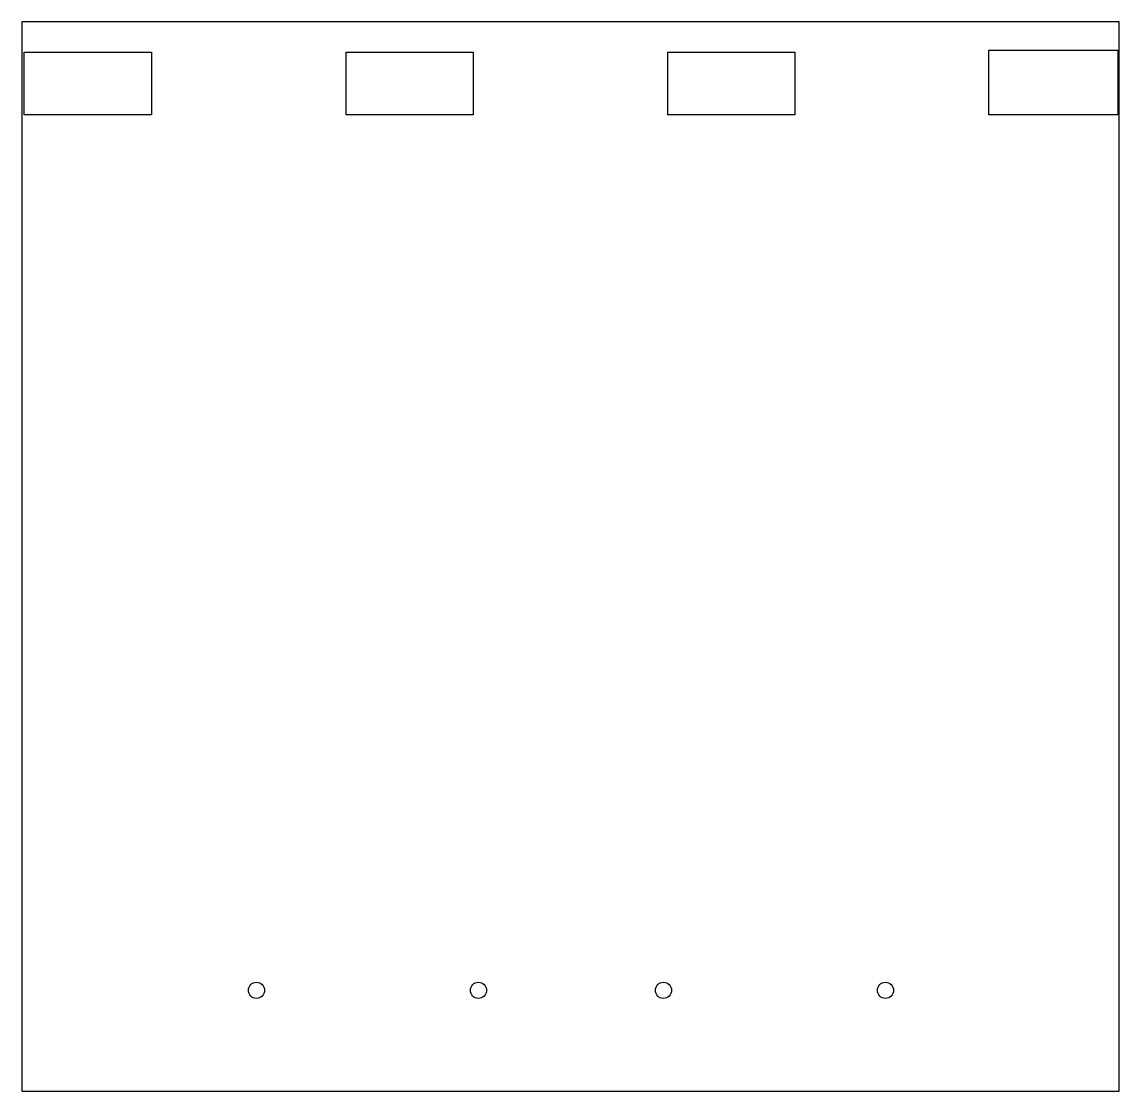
# Model space of a CAD drawing. Header units: millimetres. Extents: x -49.9 to 35.1, y -5 to 77.8.
import ezdxf

# ---------------------------------------------------------------- set-up
doc = ezdxf.new("R2010")
doc.units = ezdxf.units.MM

msp = doc.modelspace()

# ---------------------------------------------------------------- linework, layer by layer
for points in [[(35.134, 77.815), (-49.866, 77.815), (-49.866, -4.99), (35.134, -4.99)], [(-49.69, 70.63), (-49.69, 75.48), (-39.84, 75.48), (-39.84, 70.63)], [(-24.757, 70.63), (-24.757, 75.48), (-14.907, 75.48), (-14.907, 70.63)], [(0.176, 70.63), (0.176, 75.48), (10.026, 75.48), (10.026, 70.63)], [(35.034, 75.62), (35.034, 70.63), (25.033, 70.63), (25.033, 75.62)]]:
    msp.add_lwpolyline(points, close=True)
for centre in [(-31.696, 2.81), (-14.496, 2.81), (-0.163, 2.81), (17.037, 2.81)]:
    msp.add_circle(centre, 0.625)

doc.saveas('drawing.dxf')
